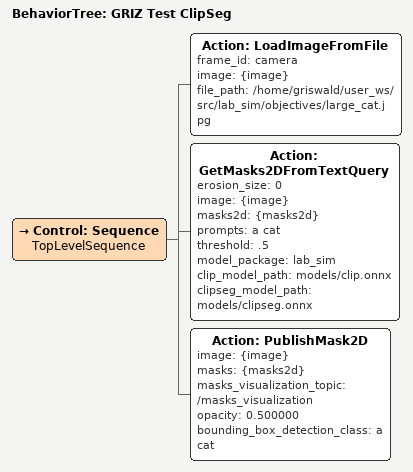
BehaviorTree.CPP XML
<?xml version='1.0' encoding='UTF-8'?>
<root BTCPP_format="4" main_tree_to_execute="GRIZ Test ClipSeg">
  <BehaviorTree ID="GRIZ Test ClipSeg" _description="">
    <Control ID="Sequence" name="TopLevelSequence">
      <Action ID="LoadImageFromFile" frame_id="camera" image="{image}" file_path="/home/griswald/user_ws/src/lab_sim/objectives/large_cat.jpg"/>
      <Action ID="GetMasks2DFromTextQuery" erosion_size="0" image="{image}" masks2d="{masks2d}" prompts="a cat" threshold=".5" model_package="lab_sim" clip_model_path="models/clip.onnx" clipseg_model_path="models/clipseg.onnx"/>
      <Action ID="PublishMask2D" image="{image}" masks="{masks2d}" masks_visualization_topic="/masks_visualization" opacity="0.500000" bounding_box_detection_class="a cat"/>
    </Control>
  </BehaviorTree>
</root>
